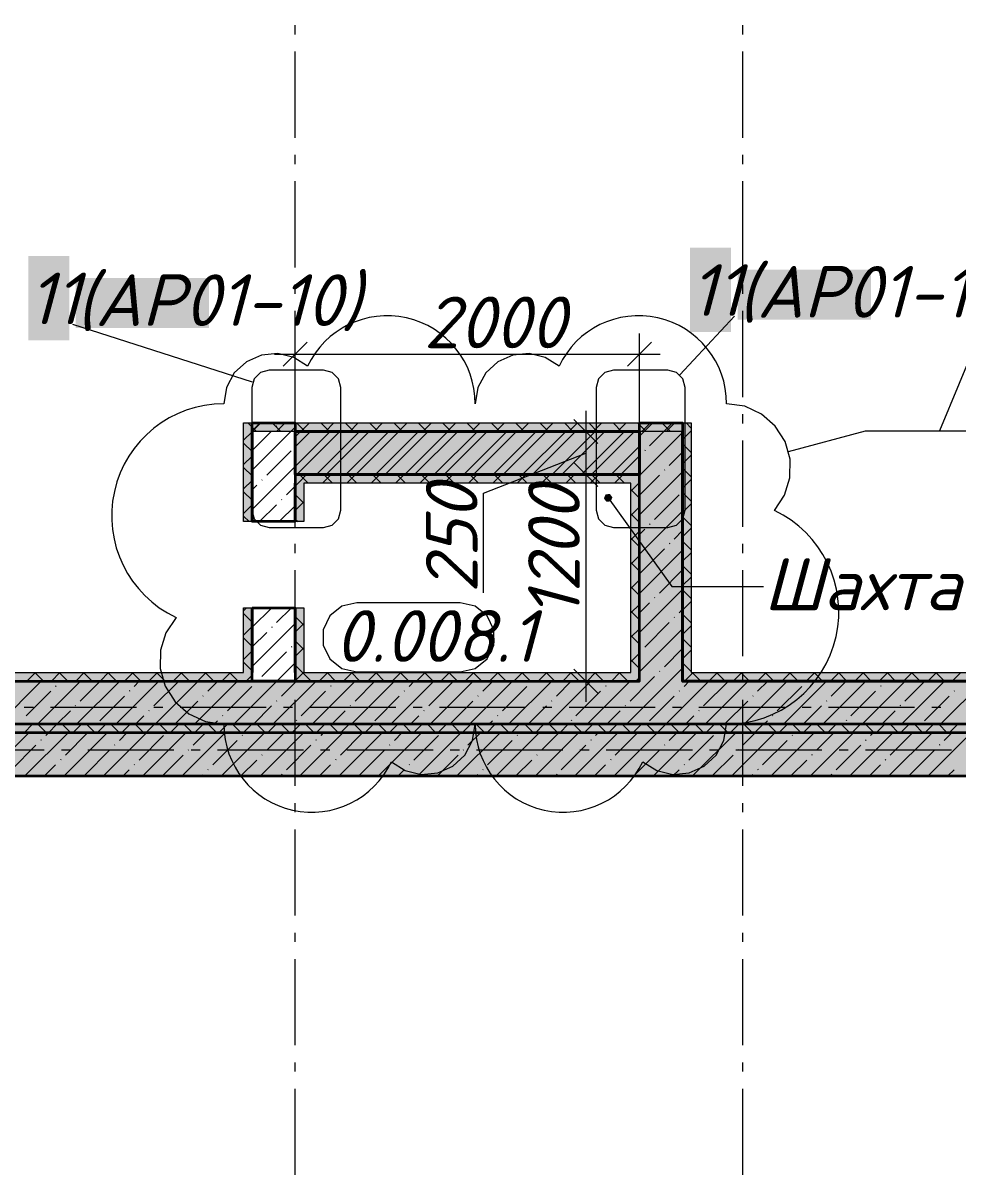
# Model space of a CAD drawing. Header units: millimetres. Extents: x -81576 to 1046824, y -248937 to 691537.
# Drawn here: x 111814 to 117244, y 544654 to 551344 of the extents above; entities that cross this region are included whole.
import ezdxf

# ---------------------------------------------------------------- set-up
doc = ezdxf.new("R2010")
doc.units = ezdxf.units.MM
doc.layers.add('0) расчет', color=172, linetype='Continuous', lineweight=30)
doc.layers.add('PDF _Геометрия', color=7, linetype='Continuous', true_color=0x1d1d1d)
doc.layers.add('PDF _Сплошная заливка', color=7, linetype='Continuous', true_color=0xffffff)
doc.layers.add('PDF _Текст', color=7, linetype='Continuous')
doc.styles.add('PDF ISOCPEUR Italic', font='isocpeui.ttf')

msp = doc.modelspace()

# ---------------------------------------------------------------- hatches: boundary and pattern name
at = {"layer": 'PDF _Сплошная заливка', "true_color": 0x636466, "transparency": 33554559}
for points in [[(115644.5, 548971.5), (115644.5, 549021.5), (113094.5, 549021.5), (113094.5, 548971.5)], [(115644.5, 547521.5), (115644.5, 549021.5), (115394.5, 549021.5), (115394.5, 547521.5)], [(115644.5, 547571.5), (115694.5, 547571.5), (115694.5, 549021.5), (115644.5, 549021.5)], [(113144.5, 548448.5), (113144.5, 548971.5), (113094.5, 548971.5), (113094.5, 548448.5)], [(115394.5, 548721.5), (115394.5, 548971.5), (113394.5, 548971.5), (113394.5, 548721.5)], [(113394.5, 548671.5), (115394.5, 548671.5), (115394.5, 548721.5), (113394.5, 548721.5)], [(113444.5, 548448.5), (113444.5, 548671.5), (113394.5, 548671.5), (113394.5, 548448.5)], [(115394.5, 547521.5), (115394.5, 548671.5), (115344.5, 548671.5), (115344.5, 547521.5)], [(115197.6, 548606.6), (115187.3, 548583.8), (115201.9, 548563.5), (115226.8, 548566), (115237.1, 548588.8), (115222.5, 548609.1)], [(113094.5, 547571.5), (113144.5, 547571.5), (113144.5, 547948.5), (113094.5, 547948.5)], [(113394.5, 547571.5), (113444.5, 547571.5), (113444.5, 547948.5), (113394.5, 547948.5)], [(113144.5, 547521.5), (113144.5, 547571.5), (109044.5, 547571.5), (109044.5, 547521.5)], [(121794.5, 547271.5), (121794.5, 547521.5), (109044.5, 547521.5), (109044.5, 547271.5)], [(115344.5, 547521.5), (115344.5, 547571.5), (113394.5, 547571.5), (113394.5, 547521.5)], [(121744.5, 547521.5), (121744.5, 547571.5), (115644.5, 547571.5), (115644.5, 547521.5)], [(103764.5, 547221.5), (122494.5, 547221.5), (122494.5, 547271.5), (103764.5, 547271.5)], [(119099.5, 546971.5), (119099.5, 547221.5), (108544.5, 547221.5), (108544.5, 546971.5)]]:
    msp.add_hatch(color=251, dxfattribs=at).paths.add_polyline_path(points)

# ---------------------------------------------------------------- linework, layer by layer
at = {"layer": '0) расчет', "color": 21, "lineweight": 9, "true_color": 0xffaaaa}
msp.add_lwpolyline([(115900.3, 547271.5, 0.801087), (116177.8, 548512.6), (116236.8, 548601.5), (116268.1, 548703.5), (116269.3, 548810.2), (116240.1, 548912.8), (116183.1, 549003), (116102.8, 549073.3), (116005.9, 549117.9), (115900.3, 549133.2, 0.801089), (114926.9, 549350.8), (114846.2, 549402), (114753.3, 549424.4), (114658.2, 549415.7), (114571, 549376.7), (114501, 549311.6), (114455.8, 549227.4), (114440.2, 549133.2, 0.801089), (113466.8, 549350.8), (113386.1, 549402), (113293.2, 549424.4), (113198.1, 549415.7), (113110.9, 549376.7), (113040.9, 549311.6), (112995.7, 549227.4), (112980.1, 549133.2, 0.801087), (112702.5, 547892.1), (112643.5, 547803.2), (112612.2, 547701.2), (112611, 547594.5), (112640.2, 547491.9), (112697.2, 547401.7), (112777.5, 547331.4), (112874.5, 547286.8), (112980.1, 547271.5, 0.801089), (113953.5, 547053.9), (114034.1, 547002.7), (114127, 546980.3), (114222.1, 546989.1), (114309.4, 547028.1), (114379.3, 547093.1), (114424.5, 547177.3), (114440.2, 547271.5, 0.801089), (115413.6, 547053.9), (115494.2, 547002.7), (115587.1, 546980.3), (115682.2, 546989.1), (115769.5, 547028.1), (115839.4, 547093.1), (115884.6, 547177.3)], format="xyb", close=True, dxfattribs=at)
at = {"layer": 'PDF _Геометрия', "color": 7, "lineweight": 35}
for points in [[(124744.5, 546971.5), (124744.5, 547221.5), (119099.5, 547221.5), (108544.5, 547221.5), (104419.5, 547221.5), (103764.5, 547221.5), (103764.5, 546971.5), (104419.5, 546971.5), (108544.5, 546971.5), (119099.5, 546971.5), (124744.5, 546971.5), (122554.5, 546971.5), (122554.5, 547221.5), (173444.5, 547221.5), (173444.5, 550246.5), (170319.5, 550246.5), (170319.5, 550496.5), (173444.5, 550496.5), (173444.5, 556296.6), (170294.5, 556296.6)], [(121794.5, 547521.5), (121794.5, 547271.5), (121794.5, 547771.5), (122494.5, 547771.5), (122494.5, 547271.5), (121794.5, 547271.5), (109044.5, 547271.5), (109044.5, 547521.5), (115394.5, 547521.5), (115394.5, 549021.5), (115644.5, 549021.5), (115644.5, 547571.5)], [(115644.5, 547521.5), (121744.5, 547521.5)]]:
    msp.add_lwpolyline(points, dxfattribs=at)
at = {"layer": 'PDF _Геометрия', "color": 7, "lineweight": 13}
for points in [[(113144.5, 548448.5), (113094.5, 548448.5), (113094.5, 548971.5), (113094.5, 549021.5), (115644.5, 549021.5), (115694.5, 549021.5), (115694.5, 547571.5), (121744.5, 547571.5), (121744.5, 547771.5), (121744.5, 547821.5), (122194.5, 547821.5), (122194.5, 551621.5)], [(104294.5, 549216.5), (104344.5, 549216.5), (104344.5, 547821.5), (104544.5, 547821.5), (104594.5, 547821.5), (104594.5, 547571.5), (108494.5, 547571.5), (108494.5, 547771.5), (108494.5, 547821.5), (109044.5, 547821.5), (109094.5, 547821.5), (109094.5, 547571.5), (113094.5, 547571.5), (113094.5, 547948.5), (113144.5, 547948.5)], [(113394.5, 548971.5), (113144.5, 548971.5)], [(115644.5, 548971.5), (115394.5, 548971.5)], [(113394.5, 548671.5), (113394.5, 548721.5), (115394.5, 548721.5), (115394.5, 548671.5), (115394.5, 547521.5), (115344.5, 547521.5), (113394.5, 547521.5), (113394.5, 547571.5)], [(113394.5, 547948.5), (113444.5, 547948.5), (113444.5, 547571.5), (115344.5, 547571.5), (115344.5, 548671.5), (113444.5, 548671.5), (113444.5, 548448.5), (113394.5, 548448.5)], [(113144.5, 547571.5), (113144.5, 547521.5), (109044.5, 547521.5), (109044.5, 547571.5), (109044.5, 547771.5), (108544.5, 547771.5), (108544.5, 547521.5)]]:
    msp.add_lwpolyline(points, dxfattribs=at)
at = {"layer": 'PDF _Геометрия', "color": 7, "lineweight": 9}
for points in [[(113394.5, 551277.8), (113394.5, 551330.7)], [(115994.5, 551277.8), (115994.5, 551330.7)], [(113394.5, 550677.8), (113394.5, 551177.8)], [(115994.5, 550677.8), (115994.5, 551177.8)], [(113394.5, 550524.9), (113394.5, 550577.8)], [(115994.5, 550524.9), (115994.5, 550577.8)], [(113394.5, 549924.9), (113394.5, 550424.9)], [(115994.5, 549924.9), (115994.5, 550424.9)], [(113394.5, 549772), (113394.5, 549824.9)], [(115994.5, 549772), (115994.5, 549824.9)], [(113394.5, 549172), (113394.5, 549672)], [(115994.5, 549172), (115994.5, 549672)], [(113394.5, 549021.5), (113394.5, 549420.5), (113394.5, 549540.5)], [(115394.5, 549021.5), (115394.5, 549420.5), (115394.5, 549540.5)], [(113464.5, 549490.5), (113394.5, 549420.5), (113324.5, 549350.5)], [(115464.5, 549490.5), (115394.5, 549420.5), (115324.5, 549350.5)], [(113274.5, 549420.5), (115514.5, 549420.5)], [(113394.5, 549019), (113394.5, 549072)], [(115081.9, 549091.5), (115081.9, 548721.5), (115081.9, 547401.5)], [(115994.5, 549019), (115994.5, 549072)], [(115151.9, 548901.5), (115081.9, 548971.5), (115011.9, 549041.5)], [(113394.5, 548419), (113394.5, 548919)], [(115180.9, 548971.5), (115081.9, 548971.5), (114961.9, 548971.5)], [(115994.5, 548419), (115994.5, 548919)], [(116260.2, 548856.2), (116707.1, 548974.7), (117137, 548974.7)], [(114488.3, 548034.9), (114488.3, 548614.1), (115081.9, 548846.5)], [(115151.9, 548651.5), (115081.9, 548721.5), (115011.9, 548791.5)], [(115180.9, 548721.5), (115081.9, 548721.5), (114961.9, 548721.5)], [(115212.2, 548586.3), (115582.4, 548071.3), (116115.2, 548071.3)], [(113394.5, 548266.1), (113394.5, 548319)], [(115994.5, 548266.1), (115994.5, 548319)], [(113394.5, 547666.1), (113394.5, 548166.1)], [(115994.5, 547666.1), (115994.5, 548166.1)], [(115151.9, 547451.5), (115081.9, 547521.5), (115011.9, 547591.5)], [(113394.5, 547513.2), (113394.5, 547566.1)], [(115180.9, 547521.5), (115081.9, 547521.5), (114961.9, 547521.5)], [(115994.5, 547513.2), (115994.5, 547566.1)], [(113394.5, 546913.2), (113394.5, 547413.2)], [(115994.5, 546913.2), (115994.5, 547413.2)], [(111820.8, 547371.5), (111873.7, 547371.5)], [(111973.7, 547371.5), (112473.7, 547371.5)], [(112573.7, 547371.5), (112626.6, 547371.5)], [(112726.6, 547371.5), (113226.6, 547371.5)], [(113326.6, 547371.5), (113379.5, 547371.5)], [(113479.5, 547371.5), (113979.5, 547371.5)], [(114079.5, 547371.5), (114132.5, 547371.5)], [(114232.5, 547371.5), (114732.5, 547371.5)], [(114832.5, 547371.5), (114885.4, 547371.5)], [(114985.4, 547371.5), (115485.4, 547371.5)], [(115585.4, 547371.5), (115638.3, 547371.5)], [(115738.3, 547371.5), (116238.3, 547371.5)], [(116338.3, 547371.5), (116391.2, 547371.5)], [(116491.2, 547371.5), (116991.2, 547371.5)], [(117091.2, 547371.5), (117144.1, 547371.5)], [(111936.5, 547121.5), (111436.5, 547121.5)], [(112089.4, 547121.5), (112036.5, 547121.5)], [(112689.4, 547121.5), (112189.4, 547121.5)], [(112842.4, 547121.5), (112789.4, 547121.5)], [(113442.4, 547121.5), (112942.4, 547121.5)], [(113595.3, 547121.5), (113542.4, 547121.5)], [(114195.3, 547121.5), (113695.3, 547121.5)], [(114348.2, 547121.5), (114295.3, 547121.5)], [(114948.2, 547121.5), (114448.2, 547121.5)], [(115101.1, 547121.5), (115048.2, 547121.5)], [(115701.1, 547121.5), (115201.1, 547121.5)], [(115854, 547121.5), (115801.1, 547121.5)], [(116454, 547121.5), (115954, 547121.5)], [(116606.9, 547121.5), (116554, 547121.5)], [(117206.9, 547121.5), (116706.9, 547121.5)], [(113394.5, 546760.3), (113394.5, 546813.2)], [(115994.5, 546760.3), (115994.5, 546813.2)], [(113394.5, 546160.3), (113394.5, 546660.3)], [(115994.5, 546160.3), (115994.5, 546660.3)], [(113394.5, 546007.4), (113394.5, 546060.3)], [(115994.5, 546007.4), (115994.5, 546060.3)], [(113394.5, 545407.4), (113394.5, 545907.4)], [(115994.5, 545407.4), (115994.5, 545907.4)], [(113394.5, 545254.5), (113394.5, 545307.4)], [(115994.5, 545254.5), (115994.5, 545307.4)], [(113394.5, 544654.5), (113394.5, 545154.5)], [(115994.5, 544654.5), (115994.5, 545154.5)]]:
    msp.add_lwpolyline(points, dxfattribs=at)
at = {"layer": 'PDF _Геометрия', "color": 174, "lineweight": 9, "true_color": 0x0000a0}
for points in [[(113147.3, 549258.6), (112102.2, 549592.5)], [(115628.1, 549301.1), (115946.2, 549640.9)]]:
    msp.add_lwpolyline(points, dxfattribs=at)
at = {"layer": 'PDF _Геометрия', "color": 7, "lineweight": 9}
for points in [[(118441.4, 548974.7), (118669.6, 549525.3), (117365.2, 549525.3), (117137, 548974.7)], [(113659.7, 549228.1), (113646.3, 549278.1), (113609.7, 549314.7), (113559.7, 549328.1), (113242.5, 549328.1), (113192.5, 549314.7), (113155.9, 549278.1), (113142.5, 549228.1), (113142.5, 548515.1), (113155.9, 548465.1), (113192.5, 548428.5), (113242.5, 548415.1), (113559.7, 548415.1), (113609.7, 548428.5), (113646.3, 548465.1), (113659.7, 548515.1)], [(115659.7, 549228.1), (115646.3, 549278.1), (115609.7, 549314.7), (115559.7, 549328.1), (115242.5, 549328.1), (115192.5, 549314.7), (115155.9, 549278.1), (115142.5, 549228.1), (115142.5, 548515.1), (115155.9, 548465.1), (115192.5, 548428.5), (115242.5, 548415.1), (115559.7, 548415.1), (115609.7, 548428.5), (115646.3, 548465.1), (115659.7, 548515.1)], [(114352.9, 547976.3), (113752.9, 547976.3), (113666.1, 547956.5), (113596.5, 547901), (113557.9, 547820.8), (113557.9, 547731.8), (113596.5, 547651.6), (113666.1, 547596.1), (113752.9, 547576.3), (114352.9, 547576.3), (114439.7, 547596.1), (114509.3, 547651.6), (114547.9, 547731.8), (114547.9, 547820.8), (114509.3, 547901), (114439.7, 547956.5)]]:
    msp.add_lwpolyline(points, close=True, dxfattribs=at)
at = {"layer": 'PDF _Геометрия', "lineweight": 9}
for points in [[(113119.3, 549021.5), (113169.3, 548971.5)], [(113190.8, 549021.5), (113144.5, 548975.2)], [(113394.5, 548997.1), (113144.5, 548747.1)], [(113195.4, 549021.5), (113145.4, 548971.5)], [(113260.7, 549021.5), (113310.7, 548971.5)], [(113288.5, 549005.2), (113286.2, 549002.9)], [(113336.8, 549021.5), (113286.8, 548971.5)], [(113402.1, 549021.5), (113452.1, 548971.5)], [(113478.2, 549021.5), (113428.2, 548971.5)], [(113543.5, 549021.5), (113593.5, 548971.5)], [(113619.6, 549021.5), (113569.6, 548971.5)], [(113685, 549021.5), (113735, 548971.5)], [(113761, 549021.5), (113711, 548971.5)], [(113826.4, 549021.5), (113876.4, 548971.5)], [(113902.5, 549021.5), (113852.5, 548971.5)], [(113967.8, 549021.5), (114017.8, 548971.5)], [(114043.9, 549021.5), (113993.9, 548971.5)], [(114109.2, 549021.5), (114159.2, 548971.5)], [(114185.3, 549021.5), (114135.3, 548971.5)], [(114250.6, 549021.5), (114300.6, 548971.5)], [(114326.7, 549021.5), (114276.7, 548971.5)], [(114392.1, 549021.5), (114442.1, 548971.5)], [(114468.2, 549021.5), (114418.2, 548971.5)], [(114533.5, 549021.5), (114583.5, 548971.5)], [(114609.6, 549021.5), (114559.6, 548971.5)], [(114674.9, 549021.5), (114724.9, 548971.5)], [(114751, 549021.5), (114701, 548971.5)], [(114816.3, 549021.5), (114866.3, 548971.5)], [(114892.4, 549021.5), (114842.4, 548971.5)], [(114957.8, 549021.5), (115007.7, 548971.5)], [(115033.8, 549021.5), (114983.8, 548971.5)], [(115099.2, 549021.5), (115149.2, 548971.5)], [(115175.3, 549021.5), (115125.3, 548971.5)], [(115240.6, 549021.5), (115290.6, 548971.5)], [(115316.7, 549021.5), (115266.7, 548971.5)], [(115382, 549021.5), (115432, 548971.5)], [(115471.8, 549021.5), (115394.5, 548944.2)], [(115458.1, 549021.5), (115408.1, 548971.5)], [(115585.8, 549021.5), (115453.1, 548888.8)], [(115523.4, 549021.5), (115573.4, 548971.5)], [(115599.5, 549021.5), (115549.5, 548971.5)], [(115664.9, 549021.5), (115694.5, 548991.9)], [(113144.5, 548970.7), (113094.5, 548920.7)], [(113257.7, 548974.4), (113144.5, 548861.2)], [(115644.5, 548966.1), (115394.5, 548716.1)], [(115694.5, 548975.1), (115644.5, 548925.1)], [(113094.5, 548904.9), (113144.5, 548854.9)], [(113371.7, 548860.3), (113229.1, 548717.7)], [(115427, 548862.7), (115424.6, 548860.3)], [(115644.5, 548852.1), (115567.1, 548774.8)], [(115644.5, 548900.5), (115694.5, 548850.5)], [(113144.5, 548829.2), (113094.5, 548779.2)], [(115396.1, 548831.8), (115394.5, 548830.2)], [(115694.5, 548833.7), (115644.5, 548783.7)], [(113094.5, 548763.5), (113144.5, 548713.5)], [(113394.5, 548769), (113144.5, 548519)], [(115644.5, 548738), (115394.5, 548488)], [(115510.1, 548717.7), (115394.5, 548602.1)], [(115541, 548748.6), (115538.6, 548746.3)], [(115644.5, 548759.1), (115694.5, 548709.1)], [(113144.5, 548687.8), (113094.5, 548637.8)], [(113172.1, 548660.7), (113144.5, 548633.1)], [(113203, 548691.6), (113200.6, 548689.2)], [(113394.5, 548655), (113343.2, 548603.7)], [(115694.5, 548692.2), (115644.5, 548642.2)], [(113094.5, 548622.1), (113144.5, 548572.1)], [(113317, 548577.6), (113314.7, 548575.2)], [(115624.2, 548603.7), (115481.6, 548461.1)], [(115644.5, 548617.7), (115694.5, 548567.7)], [(113144.5, 548546.4), (113094.5, 548496.4)], [(113286.2, 548546.7), (113188, 548448.5)], [(113394.5, 548540.9), (113302.1, 548448.5)], [(115644.5, 548509.9), (115394.5, 548259.9)], [(115694.5, 548550.8), (115644.5, 548500.8)], [(113094.5, 548480.7), (113126.6, 548448.5)], [(115644.5, 548476.2), (115694.5, 548426.2)], [(115424.6, 548404.1), (115394.5, 548374)], [(115455.5, 548435), (115453.1, 548432.6)], [(115644.5, 548395.9), (115595.7, 548347.1)], [(115694.5, 548409.4), (115644.5, 548359.4)], [(115569.5, 548320.9), (115567.1, 548318.6)], [(115644.5, 548334.8), (115694.5, 548284.8)], [(115644.5, 548281.8), (115394.5, 548031.8)], [(115538.6, 548290.1), (115396.1, 548147.5)], [(115694.5, 548268), (115644.5, 548218)], [(115644.5, 548193.4), (115694.5, 548143.4)], [(115644.5, 548167.8), (115510.1, 548033.4)], [(115694.5, 548126.5), (115644.5, 548076.5)], [(115644.5, 548053.7), (115394.5, 547803.7)], [(115644.5, 548052), (115694.5, 548002)], [(115453.1, 547976.4), (115394.5, 547917.8)], [(115484, 548007.3), (115481.6, 548004.9)], [(115694.5, 547985.1), (115644.5, 547935.1)], [(113112.3, 547948.5), (113094.5, 547930.7)], [(113094.5, 547915), (113144.5, 547865)], [(113258.3, 547948.5), (113144.5, 547834.7)], [(113372.3, 547948.5), (113286.2, 547862.4)], [(115644.5, 547939.7), (115624.2, 547919.4)], [(115644.5, 547910.6), (115694.5, 547860.6)], [(113394.5, 547856.6), (113144.5, 547606.6)], [(115567.1, 547862.4), (115424.6, 547719.8)], [(115598, 547893.3), (115595.7, 547890.9)], [(115694.5, 547843.7), (115644.5, 547793.7)], [(113144.5, 547839.3), (113094.5, 547789.3)], [(113229.1, 547805.4), (113144.5, 547720.7)], [(113260, 547836.2), (113257.7, 547833.9)], [(115644.5, 547825.6), (115394.5, 547575.6)], [(113094.5, 547773.6), (113144.5, 547723.6)], [(113374.1, 547722.2), (113371.7, 547719.8)], [(115644.5, 547711.6), (115538.6, 547605.8)], [(115644.5, 547769.1), (115694.5, 547719.1)], [(113144.5, 547697.9), (113094.5, 547647.9)], [(113343.2, 547691.3), (113200.6, 547548.7)], [(115398.4, 547693.7), (115396.1, 547691.3)], [(115694.5, 547702.3), (115644.5, 547652.3)], [(113394.5, 547628.5), (113287.5, 547521.5), (113037.5, 547271.5)], [(113094.5, 547632.1), (113144.5, 547582.1)], [(115644.5, 547597.5), (115568.5, 547521.5), (115318.5, 547271.5)], [(115512.5, 547579.6), (115510.1, 547577.3)], [(115644.5, 547627.7), (115694.5, 547577.7)], [(111918.9, 547521.5), (111668.9, 547271.5)], [(111886.8, 547571.5), (111836.8, 547521.5)], [(111882.3, 547571.5), (111932.3, 547521.5)], [(112147, 547521.5), (111897, 547271.5)], [(112028.2, 547571.5), (111978.2, 547521.5)], [(112023.7, 547571.5), (112073.7, 547521.5)], [(112032.9, 547521.5), (112031.6, 547520.2)], [(112169.6, 547571.5), (112119.6, 547521.5)], [(112375.1, 547521.5), (112125.1, 547271.5)], [(112261, 547521.5), (112145.7, 547406.2)], [(112165.1, 547571.5), (112215.1, 547521.5)], [(112311, 547571.5), (112261, 547521.5)], [(112306.5, 547571.5), (112356.5, 547521.5)], [(112603.2, 547521.5), (112353.2, 547271.5)], [(112452.5, 547571.5), (112402.5, 547521.5)], [(112447.9, 547571.5), (112498, 547521.5)], [(112489.1, 547521.5), (112459.3, 547491.7)], [(112593.9, 547571.5), (112543.9, 547521.5)], [(112715.9, 547520.2), (112573.4, 547377.7)], [(112831.3, 547521.5), (112581.3, 547271.5)], [(112589.4, 547571.5), (112639.4, 547521.5)], [(112735.3, 547571.5), (112685.3, 547521.5)], [(112730.8, 547571.5), (112780.8, 547521.5)], [(113059.4, 547521.5), (112809.4, 547271.5)], [(112876.7, 547571.5), (112826.7, 547521.5)], [(112872.2, 547571.5), (112922.2, 547521.5)], [(112945.3, 547521.5), (112887, 547463.2)], [(113018.2, 547571.5), (112968.2, 547521.5)], [(113013.6, 547571.5), (113063.6, 547521.5)], [(113144.5, 547556.4), (113109.6, 547521.5)], [(113174.5, 547522.6), (113173.4, 547521.5), (113172.1, 547520.2)], [(113515.6, 547521.5), (113265.6, 547271.5)], [(113401.5, 547521.5), (113314.7, 547434.7)], [(113743.7, 547521.5), (113493.7, 547271.5)], [(113629.6, 547521.5), (113628.3, 547520.2)], [(113971.8, 547521.5), (113721.8, 547271.5)], [(113857.7, 547521.5), (113742.4, 547406.2)], [(114199.9, 547521.5), (113949.9, 547271.5)], [(114085.8, 547521.5), (114056, 547491.7)], [(114312.6, 547520.2), (114170, 547377.7)], [(114428, 547521.5), (114178, 547271.5)], [(114656.1, 547521.5), (114406.1, 547271.5)], [(114542, 547521.5), (114483.7, 547463.2)], [(114884.2, 547521.5), (114634.2, 547271.5)], [(114770.1, 547521.5), (114768.8, 547520.2)], [(115112.3, 547521.5), (114862.3, 547271.5)], [(114998.2, 547521.5), (114911.4, 547434.7)], [(115340.4, 547521.5), (115090.4, 547271.5)], [(115226.3, 547521.5), (115225, 547520.2)], [(115481.6, 547548.7), (115454.4, 547521.5), (115339.1, 547406.2)], [(115796.6, 547521.5), (115546.6, 547271.5)], [(115682.5, 547521.5), (115652.7, 547491.7)], [(115705.2, 547571.5), (115655.2, 547521.5)], [(115700.6, 547571.5), (115750.6, 547521.5)], [(115909.3, 547520.2), (115766.7, 547377.7)], [(116024.7, 547521.5), (115774.7, 547271.5)], [(115846.6, 547571.5), (115796.6, 547521.5)], [(115842.1, 547571.5), (115892.1, 547521.5)], [(115988, 547571.5), (115938, 547521.5)], [(115983.5, 547571.5), (116033.5, 547521.5)], [(116252.8, 547521.5), (116002.8, 547271.5)], [(116129.4, 547571.5), (116079.4, 547521.5)], [(116138.7, 547521.5), (116080.4, 547463.2)], [(116124.9, 547571.5), (116174.9, 547521.5)], [(116270.8, 547571.5), (116220.8, 547521.5)], [(116480.9, 547521.5), (116230.9, 547271.5)], [(116266.3, 547571.5), (116316.3, 547521.5)], [(116412.3, 547571.5), (116362.3, 547521.5)], [(116366.8, 547521.5), (116365.5, 547520.2)], [(116407.8, 547571.5), (116457.8, 547521.5)], [(116709, 547521.5), (116459, 547271.5)], [(116553.7, 547571.5), (116503.7, 547521.5)], [(116594.9, 547521.5), (116508.1, 547434.7)], [(116549.2, 547571.5), (116599.2, 547521.5)], [(116695.1, 547571.5), (116645.1, 547521.5)], [(116937.1, 547521.5), (116687.1, 547271.5)], [(116690.6, 547571.5), (116740.6, 547521.5)], [(116836.5, 547571.5), (116786.5, 547521.5)], [(116823, 547521.5), (116821.7, 547520.2)], [(116832, 547571.5), (116882, 547521.5)], [(117165.2, 547521.5), (116915.2, 547271.5)], [(116978, 547571.5), (116928, 547521.5)], [(117051.1, 547521.5), (116935.7, 547406.2)], [(116973.4, 547571.5), (117023.4, 547521.5)], [(117119.4, 547571.5), (117069.4, 547521.5)], [(117114.9, 547571.5), (117164.9, 547521.5)], [(117393.3, 547521.5), (117143.3, 547271.5)], [(117260.8, 547571.5), (117210.8, 547521.5)], [(111974.6, 547463.2), (111832, 547320.6)], [(112005.5, 547494.1), (112003.1, 547491.7)], [(112433.2, 547465.6), (112430.8, 547463.2)], [(113143.6, 547491.7), (113001, 547349.2)], [(113571.3, 547463.2), (113428.7, 547320.6)], [(113602.2, 547494.1), (113599.8, 547491.7)], [(114029.9, 547465.6), (114027.5, 547463.2)], [(114740.3, 547491.7), (114597.7, 547349.2)], [(115168, 547463.2), (115025.4, 547320.6)], [(115198.9, 547494.1), (115196.5, 547491.7)], [(115626.5, 547465.6), (115624.2, 547463.2)], [(116337, 547491.7), (116194.4, 547349.2)], [(116764.7, 547463.2), (116622.1, 547320.6)], [(116795.5, 547494.1), (116793.2, 547491.7)], [(117223.2, 547465.6), (117220.9, 547463.2)], [(112119.5, 547380), (112117.2, 547377.7)], [(112402.3, 547434.7), (112259.7, 547292.1)], [(112830, 547406.2), (112695.3, 547271.5)], [(112860.8, 547437.1), (112858.5, 547434.7)], [(113257.7, 547377.7), (113151.5, 547271.5)], [(113288.5, 547408.5), (113286.2, 547406.2)], [(113716.2, 547380), (113713.8, 547377.7)], [(113999, 547434.7), (113856.4, 547292.1)], [(114426.7, 547406.2), (114292, 547271.5)], [(114457.5, 547437.1), (114455.2, 547434.7)], [(114854.3, 547377.7), (114748.2, 547271.5)], [(114885.2, 547408.5), (114882.9, 547406.2)], [(115312.9, 547380), (115310.5, 547377.7)], [(115595.7, 547434.7), (115453.1, 547292.1)], [(116023.3, 547406.2), (115888.7, 547271.5)], [(116054.2, 547437.1), (116051.9, 547434.7)], [(116451, 547377.7), (116344.9, 547271.5)], [(116481.9, 547408.5), (116479.5, 547406.2)], [(116909.6, 547380), (116907.2, 547377.7)], [(117192.4, 547434.7), (117049.8, 547292.1)], [(112088.6, 547349.2), (112011, 547271.5)], [(112516.3, 547320.6), (112467.2, 547271.5)], [(112547.2, 547351.5), (112544.8, 547349.2)], [(112974.9, 547323), (112972.5, 547320.6)], [(113685.3, 547349.2), (113607.7, 547271.5)], [(114113, 547320.6), (114063.9, 547271.5)], [(114143.9, 547351.5), (114141.5, 547349.2)], [(114571.6, 547323), (114569.2, 547320.6)], [(115282, 547349.2), (115204.4, 547271.5)], [(115709.7, 547320.6), (115660.6, 547271.5)], [(115740.6, 547351.5), (115738.2, 547349.2)], [(116168.3, 547323), (116165.9, 547320.6)], [(116878.7, 547349.2), (116801.1, 547271.5)], [(111869.6, 547271.5), (111819.6, 547221.5)], [(111899.4, 547271.5), (111949.4, 547221.5)], [(112011, 547271.5), (111961, 547221.5)], [(112040.8, 547271.5), (112090.8, 547221.5)], [(112152.5, 547271.5), (112102.5, 547221.5)], [(112182.3, 547271.5), (112232.3, 547221.5)], [(112293.9, 547271.5), (112243.9, 547221.5)], [(112323.7, 547271.5), (112373.7, 547221.5)], [(112435.3, 547271.5), (112385.3, 547221.5)], [(112465.1, 547271.5), (112515.1, 547221.5)], [(112576.7, 547271.5), (112526.7, 547221.5)], [(112606.5, 547271.5), (112656.5, 547221.5)], [(112718.2, 547271.5), (112668.2, 547221.5)], [(112748, 547271.5), (112797.9, 547221.5)], [(112859.6, 547271.5), (112809.6, 547221.5)], [(112889.4, 547271.5), (112939.4, 547221.5)], [(112944, 547292.1), (112923.4, 547271.5)], [(113001, 547271.5), (112951, 547221.5)], [(113030.8, 547271.5), (113080.8, 547221.5)], [(113142.4, 547271.5), (113092.4, 547221.5)], [(113172.2, 547271.5), (113222.2, 547221.5)], [(113283.8, 547271.5), (113233.8, 547221.5)], [(113313.6, 547271.5), (113363.6, 547221.5)], [(113425.3, 547271.5), (113375.3, 547221.5)], [(113402.6, 547294.5), (113400.2, 547292.1)], [(113455.1, 547271.5), (113505.1, 547221.5)], [(113566.7, 547271.5), (113516.7, 547221.5)], [(113596.5, 547271.5), (113646.5, 547221.5)], [(113708.1, 547271.5), (113658.1, 547221.5)], [(113737.9, 547271.5), (113787.9, 547221.5)], [(113849.5, 547271.5), (113799.5, 547221.5)], [(113879.3, 547271.5), (113929.3, 547221.5)], [(113990.9, 547271.5), (113940.9, 547221.5)], [(114020.7, 547271.5), (114070.7, 547221.5)], [(114132.4, 547271.5), (114082.4, 547221.5)], [(114162.2, 547271.5), (114212.2, 547221.5)], [(114273.8, 547271.5), (114223.8, 547221.5)], [(114303.6, 547271.5), (114353.6, 547221.5)], [(114415.2, 547271.5), (114365.2, 547221.5)], [(114445, 547271.5), (114495, 547221.5)], [(114556.6, 547271.5), (114506.6, 547221.5)], [(114540.7, 547292.1), (114520.1, 547271.5)], [(114586.4, 547271.5), (114636.4, 547221.5)], [(114698.1, 547271.5), (114648.1, 547221.5)], [(114727.9, 547271.5), (114777.9, 547221.5)], [(114839.5, 547271.5), (114789.5, 547221.5)], [(114869.3, 547271.5), (114919.3, 547221.5)], [(114980.9, 547271.5), (114930.9, 547221.5)], [(114999.3, 547294.5), (114996.9, 547292.1)], [(115010.7, 547271.5), (115060.7, 547221.5)], [(115122.3, 547271.5), (115072.3, 547221.5)], [(115152.1, 547271.5), (115202.1, 547221.5)], [(115263.7, 547271.5), (115213.7, 547221.5)], [(115293.5, 547271.5), (115343.5, 547221.5)], [(115405.2, 547271.5), (115355.2, 547221.5)], [(115435, 547271.5), (115485, 547221.5)], [(115546.6, 547271.5), (115496.6, 547221.5)], [(115576.4, 547271.5), (115626.4, 547221.5)], [(115688, 547271.5), (115638, 547221.5)], [(115717.8, 547271.5), (115767.8, 547221.5)], [(115829.4, 547271.5), (115779.4, 547221.5)], [(115859.2, 547271.5), (115909.2, 547221.5)], [(115970.8, 547271.5), (115920.8, 547221.5)], [(116000.6, 547271.5), (116050.6, 547221.5)], [(116112.3, 547271.5), (116062.3, 547221.5)], [(116137.4, 547292.1), (116116.8, 547271.5)], [(116142.1, 547271.5), (116192.1, 547221.5)], [(116253.7, 547271.5), (116203.7, 547221.5)], [(116283.5, 547271.5), (116333.5, 547221.5)], [(116395.1, 547271.5), (116345.1, 547221.5)], [(116424.9, 547271.5), (116474.9, 547221.5)], [(116536.5, 547271.5), (116486.5, 547221.5)], [(116566.3, 547271.5), (116616.3, 547221.5)], [(116596, 547294.5), (116593.6, 547292.1)], [(116678, 547271.5), (116628, 547221.5)], [(116707.8, 547271.5), (116757.8, 547221.5)], [(116819.4, 547271.5), (116769.4, 547221.5)], [(116849.2, 547271.5), (116899.2, 547221.5)], [(116960.8, 547271.5), (116910.8, 547221.5)], [(116990.6, 547271.5), (117040.6, 547221.5)], [(117102.2, 547271.5), (117052.2, 547221.5)], [(117132, 547271.5), (117182, 547221.5)], [(117243.6, 547271.5), (117193.6, 547221.5)], [(111847, 547221.5), (111597, 546971.5)], [(112075.1, 547221.5), (111825.1, 546971.5)], [(111919.9, 547180.5), (111917.6, 547178.1)], [(111961, 547221.5), (111946.1, 547206.6)], [(112303.2, 547221.5), (112053.2, 546971.5)], [(112189.1, 547221.5), (112060.1, 547092.5)], [(112531.3, 547221.5), (112281.3, 546971.5)], [(112417.2, 547221.5), (112373.8, 547178.1)], [(112630.4, 547206.6), (112487.8, 547064)], [(112759.4, 547221.5), (112509.4, 546971.5)], [(112987.5, 547221.5), (112737.5, 546971.5)], [(112873.4, 547221.5), (112801.5, 547149.6)], [(113058.1, 547178.1), (112915.5, 547035.5)], [(113215.6, 547221.5), (112965.6, 546971.5)], [(113088.9, 547209), (113086.6, 547206.6)], [(113443.7, 547221.5), (113193.7, 546971.5)], [(113329.6, 547221.5), (113229.1, 547121.1)], [(113671.8, 547221.5), (113421.8, 546971.5)], [(113516.6, 547180.5), (113514.3, 547178.1)], [(113557.7, 547221.5), (113542.8, 547206.6)], [(113899.9, 547221.5), (113649.9, 546971.5)], [(113785.8, 547221.5), (113656.8, 547092.5)], [(114128, 547221.5), (113878, 546971.5)], [(114013.9, 547221.5), (113970.5, 547178.1)], [(114227.1, 547206.6), (114084.5, 547064)], [(114356.1, 547221.5), (114106.1, 546971.5)], [(114584.2, 547221.5), (114334.2, 546971.5)], [(114470.1, 547221.5), (114398.1, 547149.6)], [(114654.8, 547178.1), (114512.2, 547035.5)], [(114812.3, 547221.5), (114562.3, 546971.5)], [(114685.6, 547209), (114683.3, 547206.6)], [(115040.4, 547221.5), (114790.4, 546971.5)], [(114926.3, 547221.5), (114825.8, 547121.1)], [(115268.5, 547221.5), (115018.5, 546971.5)], [(115113.3, 547180.5), (115111, 547178.1)], [(115154.4, 547221.5), (115139.5, 547206.6)], [(115496.6, 547221.5), (115246.6, 546971.5)], [(115382.5, 547221.5), (115253.5, 547092.5)], [(115724.7, 547221.5), (115474.7, 546971.5)], [(115610.6, 547221.5), (115567.1, 547178.1)], [(115823.8, 547206.6), (115681.2, 547064)], [(115952.8, 547221.5), (115702.8, 546971.5)], [(116180.9, 547221.5), (115930.9, 546971.5)], [(116066.8, 547221.5), (115994.8, 547149.6)], [(116251.4, 547178.1), (116108.9, 547035.5)], [(116409, 547221.5), (116159, 546971.5)], [(116282.3, 547209), (116280, 547206.6)], [(116637.1, 547221.5), (116387.1, 546971.5)], [(116523, 547221.5), (116422.5, 547121.1)], [(116865.2, 547221.5), (116615.2, 546971.5)], [(116710, 547180.5), (116707.6, 547178.1)], [(116751.1, 547221.5), (116736.2, 547206.6)], [(117093.3, 547221.5), (116843.3, 546971.5)], [(116979.2, 547221.5), (116850.2, 547092.5)], [(117321.4, 547221.5), (117071.4, 546971.5)], [(117207.3, 547221.5), (117163.8, 547178.1)], [(111889.1, 547149.6), (111746.5, 547007)], [(112316.7, 547121.1), (112174.2, 546978.5)], [(112347.6, 547151.9), (112345.3, 547149.6)], [(112775.3, 547123.4), (112772.9, 547121.1)], [(113485.7, 547149.6), (113343.2, 547007)], [(113913.4, 547121.1), (113770.9, 546978.5)], [(113944.3, 547151.9), (113941.9, 547149.6)], [(114372, 547123.4), (114369.6, 547121.1)], [(115082.4, 547149.6), (114939.9, 547007)], [(115510.1, 547121.1), (115367.6, 546978.5)], [(115541, 547151.9), (115538.6, 547149.6)], [(115968.7, 547123.4), (115966.3, 547121.1)], [(116679.1, 547149.6), (116536.6, 547007)], [(117106.8, 547121.1), (116964.3, 546978.5)], [(117137.7, 547151.9), (117135.3, 547149.6)], [(112034, 547066.4), (112031.6, 547064)], [(112461.7, 547037.9), (112459.3, 547035.5)], [(112744.4, 547092.5), (112623.4, 546971.5)], [(113172.1, 547064), (113079.6, 546971.5)], [(113203, 547094.9), (113200.6, 547092.5)], [(113630.7, 547066.4), (113628.3, 547064)], [(114058.4, 547037.9), (114056, 547035.5)], [(114341.1, 547092.5), (114220.1, 546971.5)], [(114768.8, 547064), (114676.3, 546971.5)], [(114799.7, 547094.9), (114797.3, 547092.5)], [(115227.4, 547066.4), (115225, 547064)], [(115655.1, 547037.9), (115652.7, 547035.5)], [(115937.8, 547092.5), (115816.8, 546971.5)], [(116365.5, 547064), (116273, 546971.5)], [(116396.4, 547094.9), (116394, 547092.5)], [(116824.1, 547066.4), (116821.7, 547064)], [(112003.1, 547035.5), (111939.1, 546971.5)], [(112430.8, 547007), (112395.3, 546971.5)], [(112858.5, 546978.5), (112851.5, 546971.5)], [(112889.4, 547009.4), (112887, 547007)], [(113317, 546980.9), (113314.7, 546978.5)], [(113599.8, 547035.5), (113535.8, 546971.5)], [(114027.5, 547007), (113992, 546971.5)], [(114455.2, 546978.5), (114448.2, 546971.5)], [(114486.1, 547009.4), (114483.7, 547007)], [(114913.7, 546980.9), (114911.4, 546978.5)], [(115196.5, 547035.5), (115132.5, 546971.5)], [(115624.2, 547007), (115588.7, 546971.5)], [(116051.9, 546978.5), (116044.9, 546971.5)], [(116082.7, 547009.4), (116080.4, 547007)], [(116510.4, 546980.9), (116508.1, 546978.5)], [(116793.2, 547035.5), (116729.2, 546971.5)], [(117220.9, 547007), (117185.4, 546971.5)]]:
    msp.add_lwpolyline(points, dxfattribs=at)
at = {"layer": 'PDF _Геометрия', "color": 7, "lineweight": 35}
for points in [[(113144.5, 548971.5), (113144.5, 549021.5), (113394.5, 549021.5), (113394.5, 548671.5), (113394.5, 548448.5), (113144.5, 548448.5)], [(113144.5, 547948.5), (113394.5, 547948.5), (113394.5, 547571.5), (113394.5, 547521.5), (113144.5, 547521.5), (113144.5, 547571.5)]]:
    msp.add_lwpolyline(points, close=True, dxfattribs=at)
at = {"layer": 'PDF _Геометрия', "color": 7, "lineweight": 40}
for points in [[(113144.5, 548971.5), (113144.5, 548448.5)], [(115394.5, 548971.5), (113394.5, 548971.5)], [(121794.5, 547521.5), (121744.5, 547521.5), (115644.5, 547521.5), (115644.5, 547571.5), (115644.5, 548971.5)], [(113394.5, 548448.5), (113394.5, 548671.5)], [(113144.5, 547948.5), (113144.5, 547571.5)], [(113394.5, 547571.5), (113394.5, 547948.5)]]:
    msp.add_lwpolyline(points, dxfattribs=at)
at = {"layer": 'PDF _Геометрия', "color": 24, "lineweight": 9, "true_color": 0x8e1d1d}
for points in [[(113425.9, 548971.5), (113394.5, 548940.1)], [(113597, 548971.5), (113394.5, 548769)], [(113482.9, 548971.5), (113394.5, 548883.1)], [(113654, 548971.5), (113404, 548721.5)], [(113768.1, 548971.5), (113518.1, 548721.5)], [(113825.1, 548971.5), (113575.1, 548721.5)], [(113939.1, 548971.5), (113689.1, 548721.5)], [(113996.2, 548971.5), (113746.2, 548721.5)], [(114110.2, 548971.5), (113860.2, 548721.5)], [(114167.2, 548971.5), (113917.2, 548721.5)], [(114281.3, 548971.5), (114031.3, 548721.5)], [(114338.3, 548971.5), (114088.3, 548721.5)], [(114452.4, 548971.5), (114202.4, 548721.5)], [(114509.4, 548971.5), (114259.4, 548721.5)], [(114623.4, 548971.5), (114373.4, 548721.5)], [(114680.5, 548971.5), (114430.5, 548721.5)], [(114794.5, 548971.5), (114544.5, 548721.5)], [(114851.5, 548971.5), (114601.5, 548721.5)], [(114965.6, 548971.5), (114715.6, 548721.5)], [(115022.6, 548971.5), (114772.6, 548721.5)], [(115136.7, 548971.5), (114886.7, 548721.5)], [(115193.7, 548971.5), (114943.7, 548721.5)], [(115307.7, 548971.5), (115057.7, 548721.5)], [(115364.8, 548971.5), (115114.8, 548721.5)], [(115394.5, 548887.2), (115228.8, 548721.5)], [(115394.5, 548830.2), (115285.8, 548721.5)]]:
    msp.add_lwpolyline(points, dxfattribs=at)
at = {"layer": 'PDF _Геометрия', "color": 16, "lineweight": 40, "true_color": 0x800000}
msp.add_lwpolyline([(113394.5, 548971.5), (115394.5, 548971.5), (115394.5, 548721.5), (113394.5, 548721.5)], close=True, dxfattribs=at)
at = {"layer": 'PDF _Геометрия', "color": 28, "lineweight": 9, "true_color": 0x0e0e00}
for points in [[(113461, 548721.5), (113411, 548671.5), (113394.5, 548655)], [(113419.3, 548721.5), (113469.3, 548671.5)], [(113602.5, 548721.5), (113552.5, 548671.5)], [(113560.7, 548721.5), (113610.7, 548671.5)], [(113743.9, 548721.5), (113693.9, 548671.5)], [(113702.1, 548721.5), (113752.1, 548671.5)], [(113885.3, 548721.5), (113835.3, 548671.5)], [(113843.5, 548721.5), (113893.5, 548671.5)], [(114026.7, 548721.5), (113976.7, 548671.5)], [(113985, 548721.5), (114035, 548671.5)], [(114168.2, 548721.5), (114118.2, 548671.5)], [(114126.4, 548721.5), (114176.4, 548671.5)], [(114309.6, 548721.5), (114259.6, 548671.5)], [(114267.8, 548721.5), (114317.8, 548671.5)], [(114451, 548721.5), (114401, 548671.5)], [(114409.2, 548721.5), (114459.2, 548671.5)], [(114592.4, 548721.5), (114542.4, 548671.5)], [(114550.6, 548721.5), (114600.6, 548671.5)], [(114733.8, 548721.5), (114683.8, 548671.5)], [(114692.1, 548721.5), (114742.1, 548671.5)], [(114875.3, 548721.5), (114825.3, 548671.5)], [(114833.5, 548721.5), (114883.5, 548671.5)], [(115016.7, 548721.5), (114966.7, 548671.5)], [(114974.9, 548721.5), (115024.9, 548671.5)], [(115158.1, 548721.5), (115108.1, 548671.5)], [(115116.3, 548721.5), (115166.3, 548671.5)], [(115299.5, 548721.5), (115249.5, 548671.5)], [(115257.7, 548721.5), (115307.8, 548671.5)], [(115394.5, 548675.1), (115390.9, 548671.5), (115344.5, 548625.1)], [(113394.5, 548604.9), (113444.5, 548554.9)], [(115344.5, 548634.8), (115394.5, 548584.8)], [(113444.5, 548563.5), (113394.5, 548513.5)], [(115394.5, 548533.7), (115344.5, 548483.7)], [(113394.5, 548463.5), (113409.4, 548448.5)], [(115344.5, 548493.4), (115394.5, 548443.4)], [(115394.5, 548392.2), (115344.5, 548342.2)], [(115344.5, 548352), (115394.5, 548302)], [(115394.5, 548250.8), (115344.5, 548200.8)], [(115344.5, 548210.6), (115394.5, 548160.6)], [(115394.5, 548109.4), (115344.5, 548059.4)], [(115344.5, 548069.1), (115394.5, 548019.1)], [(113395.2, 547948.5), (113394.5, 547947.9)], [(115394.5, 547968), (115344.5, 547918)], [(115344.5, 547927.7), (115394.5, 547877.7)], [(113394.5, 547897.8), (113444.5, 547847.8)], [(113444.5, 547856.4), (113394.5, 547806.4)], [(115394.5, 547826.5), (115344.5, 547776.5)], [(115344.5, 547786.3), (115394.5, 547736.3)], [(113394.5, 547756.4), (113444.5, 547706.4)], [(113444.5, 547715), (113394.5, 547665)], [(115394.5, 547685.1), (115344.5, 547635.1)], [(115344.5, 547644.9), (115394.5, 547594.9)], [(113394.5, 547615), (113437.9, 547571.5), (113487.9, 547521.5)], [(113444.5, 547573.6), (113442.4, 547571.5), (113394.5, 547523.6)], [(113583.8, 547571.5), (113533.8, 547521.5)], [(113579.3, 547571.5), (113629.3, 547521.5)], [(113725.3, 547571.5), (113675.3, 547521.5)], [(113720.7, 547571.5), (113770.7, 547521.5)], [(113866.7, 547571.5), (113816.7, 547521.5)], [(113862.2, 547571.5), (113912.2, 547521.5)], [(114008.1, 547571.5), (113958.1, 547521.5)], [(114003.6, 547571.5), (114053.6, 547521.5)], [(114149.5, 547571.5), (114099.5, 547521.5)], [(114145, 547571.5), (114195, 547521.5)], [(114290.9, 547571.5), (114240.9, 547521.5)], [(114286.4, 547571.5), (114336.4, 547521.5)], [(114432.4, 547571.5), (114382.4, 547521.5)], [(114427.8, 547571.5), (114477.9, 547521.5)], [(114573.8, 547571.5), (114523.8, 547521.5)], [(114569.3, 547571.5), (114619.3, 547521.5)], [(114715.2, 547571.5), (114665.2, 547521.5)], [(114710.7, 547571.5), (114760.7, 547521.5)], [(114856.6, 547571.5), (114806.6, 547521.5)], [(114852.1, 547571.5), (114902.1, 547521.5)], [(114998.1, 547571.5), (114948.1, 547521.5)], [(114993.5, 547571.5), (115043.5, 547521.5)], [(115139.5, 547571.5), (115089.5, 547521.5)], [(115135, 547571.5), (115185, 547521.5)], [(115280.9, 547571.5), (115230.9, 547521.5)], [(115276.4, 547571.5), (115326.4, 547521.5)], [(115394.5, 547543.7), (115372.3, 547521.5)]]:
    msp.add_lwpolyline(points, dxfattribs=at)
at = {"layer": 'PDF _Геометрия', "color": 7, "lineweight": 13}
msp.add_lwpolyline([(103764.5, 547221.5), (103764.5, 547271.5), (122494.5, 547271.5), (122494.5, 547221.5)], close=True, dxfattribs=at)
at = {"layer": 'PDF _Сплошная заливка', "lineweight": 9, "transparency": 33554559}
for points in [[(111844.3, 549990.4), (112082.5, 549990.4), (111844.3, 549500.9), (112082.5, 549500.9)], [(115688.3, 550038.8), (115926.4, 550038.8), (115688.3, 549549.3), (115926.4, 549549.3)], [(112120.2, 549863.1), (112173.7, 549863.1), (112120.2, 549572.1), (112173.7, 549572.1)], [(112173.7, 549863.1), (112411.9, 549863.1), (112173.7, 549572.1), (112411.9, 549572.1)], [(112411.9, 549863.1), (112894.1, 549863.1), (112411.9, 549572.1), (112894.1, 549572.1)], [(115964.1, 549911.6), (116017.7, 549911.6), (115964.1, 549620.5), (116017.7, 549620.5)], [(116017.7, 549911.6), (116255.8, 549911.6), (116017.7, 549620.5), (116255.8, 549620.5)], [(116255.8, 549911.6), (116738, 549911.6), (116255.8, 549620.5), (116738, 549620.5)]]:
    msp.add_solid(points, dxfattribs=at)

# ---------------------------------------------------------------- texts
at = {"layer": 'PDF _Текст', "char_height": 300, "attachment_point": 4, "style": 'PDF ISOCPEUR Italic'}
for s, insert in [('(АР01-10)', (112120.2, 549719.5)), ('11', (115688.3, 549792.7)), ('(АР01-10)', (115964.1, 549767.9)), ('11', (111844.3, 549744.3)), ('2000', (114141.6, 549605.3)), ('Шахта ОВ', (116115.2, 548083.9)), ('0.008.1', (113623.7, 547784.2))]:
    msp.add_mtext(s, dxfattribs=dict(at, insert=insert))
at = {"layer": 'PDF _Текст', "char_height": 300, "attachment_point": 4, "rotation": 90, "style": 'PDF ISOCPEUR Italic'}
for s, insert in [('250', (114303.5, 548034.9)), ('1200', (114897.2, 547887.9))]:
    msp.add_mtext(s, dxfattribs=dict(at, insert=insert))

doc.saveas('drawing.dxf')
